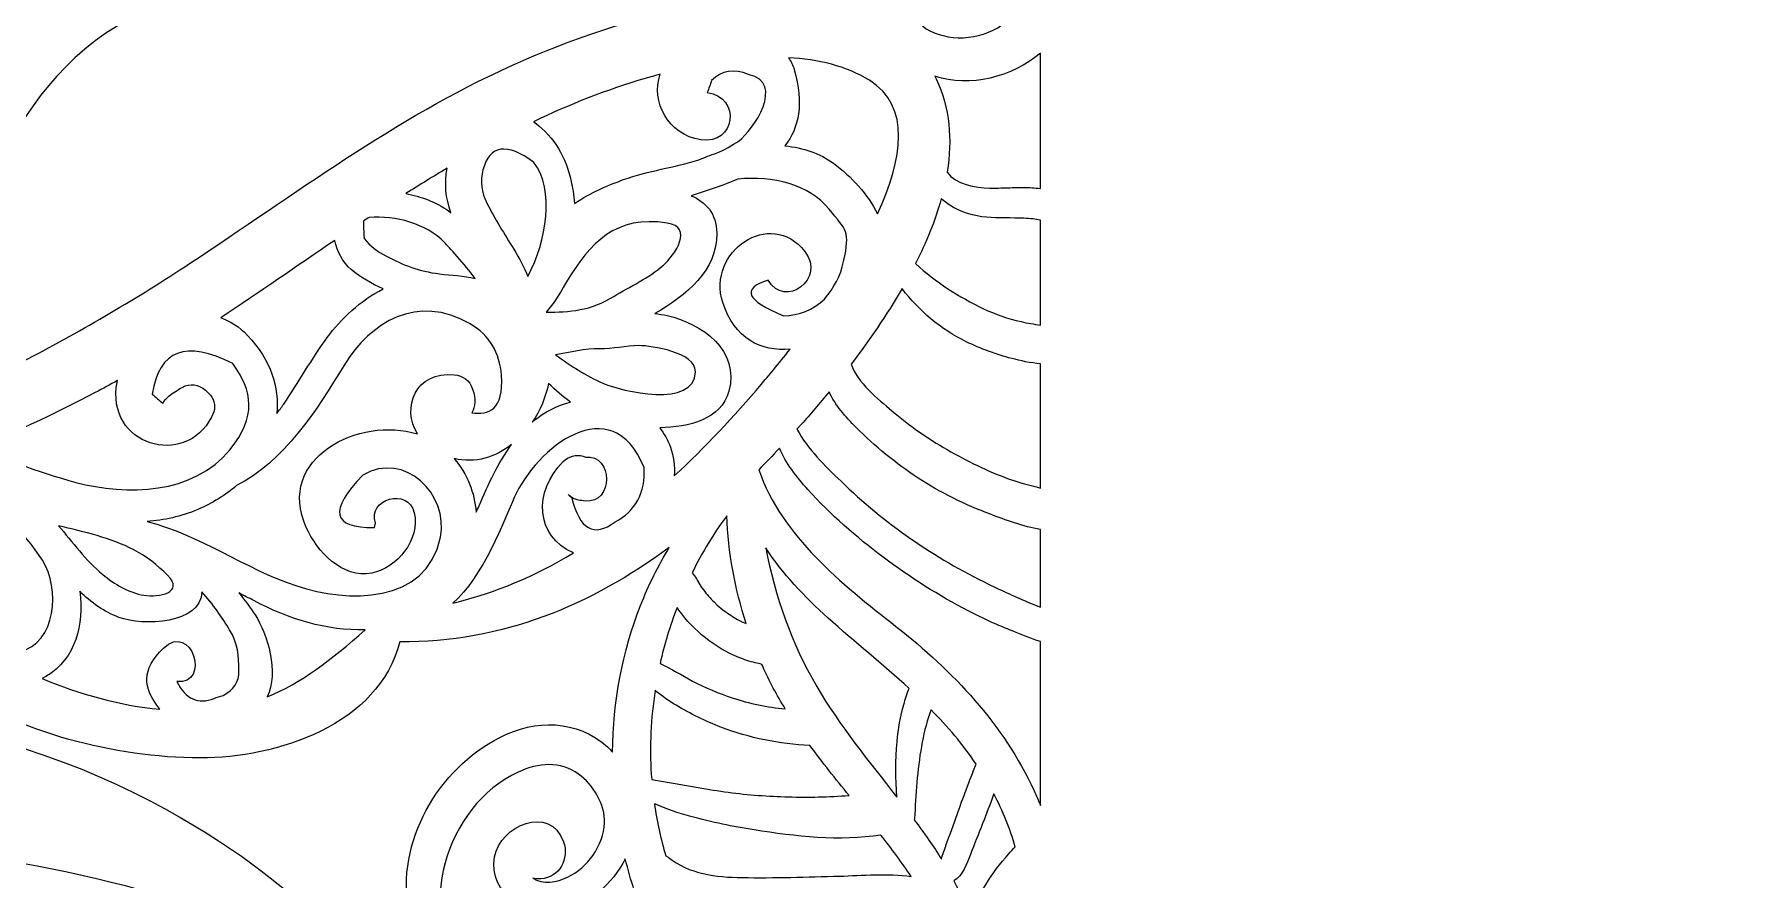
# Model space of a CAD drawing. Extents: x 7 to 992, y -718 to -282.
# Drawn here: x 656.6 to 745.9, y -412.1 to -367.8 of the extents above; entities that cross this region are included whole.
import ezdxf

# ---------------------------------------------------------------- set-up
doc = ezdxf.new("R2010")
doc.units = 0
doc.header["$MEASUREMENT"] = 0
doc.layers.add('Layer 1', color=7, linetype='Continuous')

msp = doc.modelspace()

# ---------------------------------------------------------------- linework, layer by layer
at = {"layer": 'Layer 1', "lineweight": 0}
for points, knots in [([(515.444, -282.485), (515.444, -282.485), (265.444, -282.485), (265.444, -282.485), (265.444, -282.485), (259.139, -282.485), (259.139, -282.485), (259.139, -282.485), (27.261, -282.485), (27.261, -282.485), (27.261, -282.485), (27.261, -282.863), (27.261, -282.863), (27.261, -282.863), (25.9, -282.863), (25.9, -282.863), (25.9, -282.863), (24.898, -282.863), (24.898, -282.863), (24.898, -282.863), (7.489, -306.853), (7.489, -306.853), (7.489, -306.853), (7.489, -496.33), (7.489, -496.33), (7.489, -496.33), (24.898, -524.256), (24.898, -524.256), (24.898, -524.256), (25.039, -524.256), (25.039, -524.256), (25.039, -524.256), (25.9, -525.977), (25.9, -525.977), (25.9, -525.977), (34.578, -543.332), (34.578, -543.332), (34.578, -543.332), (85.476, -645.118), (85.476, -645.118), (85.476, -645.118), (85.476, -693.393), (85.476, -693.393), (85.476, -693.602), (85.486, -693.809), (85.492, -694.016), (85.35, -694.597), (85.266, -695.2), (85.266, -695.825), (85.266, -695.825), (85.266, -710.022), (85.266, -710.022), (85.266, -714.223), (88.671, -717.628), (92.872, -717.628), (92.872, -717.628), (107.069, -717.628), (107.069, -717.628), (107.484, -717.628), (107.889, -717.586), (108.286, -717.521), (108.736, -717.547), (109.188, -717.561), (109.644, -717.561), (109.644, -717.561), (182.159, -717.561), (182.159, -717.561), (182.563, -717.561), (182.965, -717.551), (183.365, -717.531), (183.743, -717.589), (184.126, -717.628), (184.52, -717.628), (184.52, -717.628), (198.717, -717.628), (198.717, -717.628), (202.917, -717.628), (206.322, -714.223), (206.322, -710.022), (206.322, -710.022), (206.322, -695.825), (206.322, -695.825), (206.322, -695.534), (206.302, -695.248), (206.271, -694.965), (206.303, -694.465), (206.325, -693.962), (206.326, -693.453), (206.326, -693.453), (206.326, -645.118), (206.326, -645.118), (206.326, -645.118), (257.204, -543.332), (257.204, -543.332), (257.204, -543.332), (259.139, -539.46), (259.139, -539.46), (259.139, -539.46), (266.763, -524.209), (266.763, -524.209), (266.763, -524.209), (266.763, -645.118), (266.763, -645.118), (266.763, -645.118), (363.469, -645.118), (363.469, -645.118), (363.737, -645.117), (364.003, -645.104), (364.27, -645.096), (364.76, -645.195), (365.268, -645.248), (365.787, -645.248), (365.787, -645.248), (379.984, -645.248), (379.984, -645.248), (384.185, -645.248), (387.59, -641.843), (387.59, -637.643), (387.59, -637.643), (387.59, -623.445), (387.59, -623.445), (387.59, -623.12), (387.563, -622.802), (387.523, -622.487), (387.556, -621.959), (387.579, -621.428), (387.578, -620.891), (387.578, -620.891), (387.578, -584.634), (387.578, -584.634), (387.578, -584.634), (508.12, -524.362), (508.12, -524.362), (508.12, -524.362), (508.12, -717.561), (508.12, -717.561), (508.12, -717.561), (544.378, -717.561), (544.378, -717.561), (545.281, -717.563), (546.172, -717.512), (547.049, -717.417), (547.049, -717.417), (560.83, -717.417), (560.83, -717.417), (565.03, -717.417), (568.436, -714.012), (568.436, -709.811), (568.436, -709.811), (568.436, -696.131), (568.436, -696.131), (568.534, -695.251), (568.591, -694.358), (568.593, -693.453), (568.593, -693.453), (568.593, -645.118), (568.593, -645.118), (568.593, -645.118), (689.443, -645.118), (689.443, -645.118), (689.443, -645.118), (689.443, -693.393), (689.443, -693.393), (689.443, -693.594), (689.453, -693.791), (689.458, -693.99), (689.345, -694.514), (689.28, -695.056), (689.28, -695.614), (689.28, -695.614), (689.28, -709.811), (689.28, -709.811), (689.28, -714.012), (692.686, -717.417), (696.886, -717.417), (696.886, -717.417), (710.981, -717.417), (710.981, -717.417), (711.845, -717.511), (712.722, -717.561), (713.611, -717.561), (713.611, -717.561), (749.903, -717.561), (749.903, -717.561), (749.903, -717.561), (749.903, -524.209), (749.903, -524.209), (749.903, -524.209), (870.731, -584.622), (870.731, -584.622), (870.731, -584.622), (870.731, -620.95), (870.731, -620.95), (870.731, -621.353), (870.741, -621.753), (870.761, -622.151), (870.71, -622.506), (870.675, -622.865), (870.675, -623.233), (870.675, -623.233), (870.675, -637.431), (870.675, -637.431), (870.675, -641.632), (874.08, -645.036), (878.28, -645.036), (878.28, -645.036), (892.478, -645.036), (892.478, -645.036), (892.583, -645.036), (892.687, -645.025), (892.791, -645.02), (893.486, -645.081), (894.188, -645.118), (894.898, -645.118), (894.898, -645.118), (991.581, -645.118), (991.581, -645.118), (991.581, -645.118), (991.581, -282.485), (991.581, -282.485), (991.581, -282.485), (515.444, -282.485), (515.444, -282.485)], [0, 0, 0, 0, 1, 1, 1, 2, 2, 2, 3, 3, 3, 4, 4, 4, 5, 5, 5, 6, 6, 6, 7, 7, 7, 8, 8, 8, 9, 9, 9, 10, 10, 10, 11, 11, 11, 12, 12, 12, 13, 13, 13, 14, 14, 14, 15, 15, 15, 16, 16, 16, 17, 17, 17, 18, 18, 18, 19, 19, 19, 20, 20, 20, 21, 21, 21, 22, 22, 22, 23, 23, 23, 24, 24, 24, 25, 25, 25, 26, 26, 26, 27, 27, 27, 28, 28, 28, 29, 29, 29, 30, 30, 30, 31, 31, 31, 32, 32, 32, 33, 33, 33, 34, 34, 34, 35, 35, 35, 36, 36, 36, 37, 37, 37, 38, 38, 38, 39, 39, 39, 40, 40, 40, 41, 41, 41, 42, 42, 42, 43, 43, 43, 44, 44, 44, 45, 45, 45, 46, 46, 46, 47, 47, 47, 48, 48, 48, 49, 49, 49, 50, 50, 50, 51, 51, 51, 52, 52, 52, 53, 53, 53, 54, 54, 54, 55, 55, 55, 56, 56, 56, 57, 57, 57, 58, 58, 58, 59, 59, 59, 60, 60, 60, 61, 61, 61, 62, 62, 62, 63, 63, 63, 64, 64, 64, 65, 65, 65, 66, 66, 66, 67, 67, 67, 68, 68, 68, 69, 69, 69, 70, 70, 70, 71, 71, 71, 72, 72, 72, 73, 73, 73, 74, 74, 74, 74]), ([(658.778, -331.006), (659.26, -330.988), (659.956, -331.007), (660.619, -331.134), (661.407, -331.704), (662.156, -332.332), (662.879, -332.997), (660.608, -332.918), (658.348, -333.9), (656.83, -335.598), (655.219, -337.399), (654.958, -340.15), (656.446, -342.101), (657.578, -343.586), (659.521, -344.332), (661.294, -344.725), (660.881, -344.895), (660.476, -345.084), (660.089, -345.311), (658.054, -346.508), (656.718, -348.593), (656.389, -350.923), (656.057, -353.274), (656.945, -355.646), (659.099, -356.804), (661.089, -357.873), (663.533, -357.108), (665.361, -356.063), (665.558, -355.951), (665.74, -355.812), (665.932, -355.69), (665.649, -356.37), (665.441, -357.078), (665.333, -357.81), (664.959, -360.338), (665.973, -362.96), (667.869, -364.656), (669.671, -366.267), (672.422, -366.528), (674.373, -365.04), (675.858, -363.908), (676.604, -361.965), (676.996, -360.192), (677.167, -360.605), (677.356, -361.011), (677.584, -361.397), (678.779, -363.433), (680.865, -364.768), (683.195, -365.098), (685.546, -365.429), (687.918, -364.541), (689.075, -362.388), (689.775, -361.085), (689.683, -359.591), (689.247, -358.199), (693.141, -360.392), (698.458, -360.037), (702.743, -360.357), (703.548, -360.418), (704.354, -360.502), (705.146, -360.658), (705.933, -360.812), (707.167, -361.034), (707.823, -361.536), (708.412, -361.985), (708.428, -362.873), (708.529, -363.567), (708.662, -364.468), (708.746, -365.48), (708.285, -366.311), (707.592, -367.561), (705.93, -368.148), (704.573, -367.903), (704.091, -367.815), (703.105, -367.54), (702.988, -366.943), (702.92, -366.594), (703.317, -366.049), (703.69, -366.085), (706.043, -366.314), (705.935, -362.503), (703.63, -362.89), (701.527, -363.243), (700.753, -365.278), (701.183, -367.086), (695.813, -363.911), (686.041, -367.419), (681.539, -369.461), (675.547, -372.179), (670.201, -376.197), (664.734, -379.803), (661.983, -381.618), (659.151, -383.281), (656.232, -384.812), (654, -385.982), (651.51, -386.704), (649.259, -387.837), (648.705, -386.941), (648.082, -386.094), (647.4, -385.301), (648.02, -384.168), (649.468, -382.222), (652.711, -380.352), (652.711, -380.352), (654.432, -371.172), (660.935, -367.347), (660.935, -367.347), (661.891, -360.27), (657.873, -359.314), (657.873, -359.314), (658.83, -361.608), (658.257, -364.669), (658.257, -364.669), (649.841, -373.466), (649.077, -378.057), (649.077, -378.057), (645.252, -383.157), (645.252, -383.157), (643.992, -382.08), (642.601, -381.162), (641.109, -380.432), (641.686, -377.248), (639.791, -372.979), (638.192, -370.554), (637.803, -369.963), (637.307, -369.371), (636.741, -368.812), (639.061, -361.86), (649.453, -363.13), (651.535, -356.195), (653.066, -351.092), (650.084, -346.816), (645.819, -345.661), (647.094, -344.873), (648.284, -343.928), (649.335, -342.846), (651.963, -340.14), (653.613, -336.993), (655.437, -333.744), (656.208, -332.37), (657.082, -331.071), (658.778, -331.006)], [0, 0, 0, 0, 1, 1, 1, 2, 2, 2, 3, 3, 3, 4, 4, 4, 5, 5, 5, 6, 6, 6, 7, 7, 7, 8, 8, 8, 9, 9, 9, 10, 10, 10, 11, 11, 11, 12, 12, 12, 13, 13, 13, 14, 14, 14, 15, 15, 15, 16, 16, 16, 17, 17, 17, 18, 18, 18, 19, 19, 19, 20, 20, 20, 21, 21, 21, 22, 22, 22, 23, 23, 23, 24, 24, 24, 25, 25, 25, 26, 26, 26, 27, 27, 27, 28, 28, 28, 29, 29, 29, 30, 30, 30, 31, 31, 31, 32, 32, 32, 33, 33, 33, 34, 34, 34, 35, 35, 35, 36, 36, 36, 37, 37, 37, 38, 38, 38, 39, 39, 39, 40, 40, 40, 41, 41, 41, 42, 42, 42, 43, 43, 43, 44, 44, 44, 45, 45, 45, 46, 46, 46, 47, 47, 47, 47]), ([(696.484, -369.628), (696.416, -369.394), (696.31, -369.191), (696.18, -369.007), (697.733, -369.089), (699.212, -369.433), (700.43, -370.189), (702.617, -371.546), (702.193, -374.312), (700.854, -377.195), (700.338, -376.17), (699.499, -375.247), (698.537, -374.539), (697.83, -374.02), (696.946, -373.728), (695.995, -373.623), (696.73, -372.675), (696.998, -371.413), (696.484, -369.628)], [0, 0, 0, 0, 1, 1, 1, 2, 2, 2, 3, 3, 3, 4, 4, 4, 5, 5, 5, 6, 6, 6, 6]), ([(708.534, -375.81), (708.218, -375.807), (707.901, -375.821), (707.585, -375.831), (707.418, -375.836), (707.25, -375.842), (707.083, -375.844), (707.083, -375.844), (706.86, -375.845), (706.86, -375.845), (706.86, -375.845), (706.749, -375.843), (706.749, -375.843), (706.749, -375.843), (706.738, -375.843), (706.738, -375.843), (706.001, -375.807), (704.958, -375.682), (704.512, -375.001), (704.783, -373.301), (704.656, -371.636), (703.931, -370.11), (703.931, -370.11), (703.858, -369.975), (703.858, -369.975), (705.693, -370.587), (707.919, -370.025), (709.412, -368.766), (709.412, -368.766), (709.412, -375.863), (709.412, -375.863), (709.105, -375.827), (708.796, -375.813), (708.534, -375.81)], [0, 0, 0, 0, 1, 1, 1, 2, 2, 2, 3, 3, 3, 4, 4, 4, 5, 5, 5, 6, 6, 6, 7, 7, 7, 8, 8, 8, 9, 9, 9, 10, 10, 10, 11, 11, 11, 11]), ([(691.573, -373.315), (693.383, -373.603), (693.725, -371.065), (691.915, -370.836), (691.992, -370.622), (692.068, -370.408), (692.146, -370.194), (692.669, -369.663), (693.316, -369.561), (694.088, -369.887), (696.046, -370.293), (694.312, -372.831), (693.584, -373.356), (693.208, -373.627), (692.812, -373.833), (692.406, -374.01), (692.086, -374.11), (691.775, -374.231), (691.472, -374.362), (690.183, -374.762), (688.816, -374.937), (687.521, -375.4), (686.766, -375.67), (685.783, -376.075), (684.95, -376.645), (684.906, -376.194), (684.83, -375.768), (684.769, -375.495), (684.482, -374.207), (683.915, -373.214), (682.864, -372.404), (682.864, -372.404), (682.787, -372.359), (682.787, -372.359), (684.673, -371.461), (686.62, -370.686), (688.659, -370.09), (688.91, -370.017), (689.173, -369.944), (689.44, -369.872), (688.959, -371.307), (689.845, -373.041), (691.573, -373.315)], [0, 0, 0, 0, 1, 1, 1, 2, 2, 2, 3, 3, 3, 4, 4, 4, 5, 5, 5, 6, 6, 6, 7, 7, 7, 8, 8, 8, 9, 9, 9, 10, 10, 10, 11, 11, 11, 12, 12, 12, 13, 13, 13, 14, 14, 14, 14]), ([(682.816, -374.493), (683.897, -375.933), (683.499, -378.617), (682.496, -380.481), (682.3, -380), (682.052, -379.537), (681.754, -379.052), (681.265, -378.257), (680.777, -377.47), (680.345, -376.641), (680.051, -376.067), (679.982, -375.48), (680.138, -374.88), (680.484, -373.582), (681.377, -373.454), (682.816, -374.493)], [0, 0, 0, 0, 1, 1, 1, 2, 2, 2, 3, 3, 3, 4, 4, 4, 5, 5, 5, 5]), ([(678.451, -377.137), (677.811, -376.635), (677.021, -376.328), (676.233, -376.164), (676.233, -376.164), (676.091, -376.131), (676.091, -376.131), (676.807, -375.678), (677.526, -375.236), (678.253, -374.807), (678.104, -375.586), (678.18, -376.352), (678.451, -377.137)], [0, 0, 0, 0, 1, 1, 1, 2, 2, 2, 3, 3, 3, 4, 4, 4, 4]), ([(698.313, -376.952), (699.222, -378.071), (699.429, -378.081), (699.077, -379.688), (698.908, -380.46), (698.582, -381.069), (698.07, -381.665), (697.463, -382.243), (696.745, -382.536), (695.919, -382.544), (693.955, -381.737), (693.686, -381.115), (695.109, -380.678), (695.988, -382.191), (698.17, -380.616), (697.043, -379.175), (695.216, -376.84), (691.884, -379.221), (692.724, -381.84), (693.341, -383.768), (694.755, -384.427), (696.267, -384.295), (695.637, -385.095), (695.096, -385.741), (694.749, -386.147), (693.318, -387.827), (691.802, -389.454), (690.185, -390.946), (690.211, -390.426), (690.149, -389.914), (689.981, -389.447), (689.84, -389.058), (689.647, -388.719), (689.417, -388.421), (690.957, -388.388), (692.639, -387.99), (693.047, -386.5), (693.633, -384.371), (691.654, -382.959), (689.813, -382.529), (689.589, -382.477), (689.376, -382.458), (689.161, -382.432), (690.823, -381.484), (692.444, -380.135), (692.416, -378.216), (692.399, -377.161), (691.837, -376.571), (691.066, -376.244), (691.925, -375.982), (692.758, -375.704), (693.515, -375.372), (695.369, -375.197), (697.245, -375.64), (698.313, -376.952)], [0, 0, 0, 0, 1, 1, 1, 2, 2, 2, 3, 3, 3, 4, 4, 4, 5, 5, 5, 6, 6, 6, 7, 7, 7, 8, 8, 8, 9, 9, 9, 10, 10, 10, 11, 11, 11, 12, 12, 12, 13, 13, 13, 14, 14, 14, 15, 15, 15, 16, 16, 16, 17, 17, 17, 18, 18, 18, 18]), ([(708.393, -382.853), (707.701, -382.69), (707.042, -382.469), (706.418, -382.174), (705.131, -381.564), (703.907, -380.768), (702.852, -379.809), (703.418, -378.689), (703.887, -377.543), (704.203, -376.4), (704.725, -376.876), (705.412, -377.187), (706.095, -377.309), (706.742, -377.423), (707.408, -377.407), (708.064, -377.416), (708.383, -377.421), (708.702, -377.433), (709.02, -377.462), (709.15, -377.476), (709.281, -377.501), (709.412, -377.528), (709.412, -377.528), (709.412, -383.039), (709.412, -383.039), (709.071, -382.982), (708.732, -382.933), (708.393, -382.853)], [0, 0, 0, 0, 1, 1, 1, 2, 2, 2, 3, 3, 3, 4, 4, 4, 5, 5, 5, 6, 6, 6, 7, 7, 7, 8, 8, 8, 9, 9, 9, 9]), ([(678.129, -378.714), (678.307, -378.9), (679.167, -379.84), (679.726, -380.585), (679.123, -380.435), (678.488, -380.425), (677.846, -380.342), (676.77, -380.204), (675.983, -379.906), (675.044, -379.394), (674.591, -379.192), (674.21, -378.891), (673.901, -378.491), (673.885, -378.447), (673.855, -377.864), (673.871, -377.568), (673.964, -377.506), (674.06, -377.446), (674.153, -377.384), (675.575, -377.29), (677.142, -377.686), (678.129, -378.714)], [0, 0, 0, 0, 1, 1, 1, 2, 2, 2, 3, 3, 3, 4, 4, 4, 5, 5, 5, 6, 6, 6, 7, 7, 7, 7]), ([(687.003, -381.532), (685.809, -382.272), (684.663, -382.362), (683.462, -382.357), (683.847, -381.914), (684.154, -381.388), (684.475, -380.854), (685.791, -378.653), (687.121, -377.269), (689.804, -377.679), (691.213, -377.894), (690.221, -379.355), (689.609, -379.896), (688.863, -380.556), (687.848, -381.009), (687.003, -381.532)], [0, 0, 0, 0, 1, 1, 1, 2, 2, 2, 3, 3, 3, 4, 4, 4, 5, 5, 5, 5]), ([(674.9, -381.135), (673.727, -381.709), (672.653, -382.731), (671.958, -383.684), (671.172, -384.761), (670.433, -386.07), (669.676, -387.178), (669.561, -387.347), (669.435, -387.503), (669.314, -387.666), (669.449, -386.306), (669.006, -384.873), (667.771, -383.573), (667.35, -383.129), (666.872, -382.83), (666.372, -382.646), (668.386, -381.319), (670.366, -379.937), (672.353, -378.59), (672.479, -379.189), (672.774, -379.748), (673.219, -380.121), (673.708, -380.532), (674.29, -380.861), (674.9, -381.135)], [0, 0, 0, 0, 1, 1, 1, 2, 2, 2, 3, 3, 3, 4, 4, 4, 5, 5, 5, 6, 6, 6, 7, 7, 7, 8, 8, 8, 8]), ([(681.107, -385.668), (681.245, -387.498), (680.428, -387.76), (679.549, -387.633), (679.747, -387.275), (679.778, -386.955), (679.589, -386.389), (679.435, -385.93), (679.098, -385.689), (678.624, -385.643), (676.595, -385.446), (675.855, -387.365), (676.697, -388.748), (673.655, -387.788), (669.229, -390.007), (670.858, -393.655), (671.409, -394.891), (672.762, -396.357), (674.294, -396.046), (675.645, -395.772), (676.848, -394.286), (676.526, -392.877), (676.223, -391.544), (674.044, -392.153), (674.498, -393.42), (674.498, -393.42), (674.439, -393.661), (674.439, -393.661), (672.212, -393.687), (672.011, -392.768), (673.836, -390.906), (676.033, -389.616), (678.353, -391.919), (677.9, -394.16), (677.18, -397.734), (672.994, -397.592), (670.361, -396.724), (667.598, -395.812), (665.279, -394.036), (662.496, -393.345), (663.382, -393.275), (664.27, -393.088), (665.163, -392.711), (665.924, -392.389), (666.607, -391.958), (667.196, -391.455), (669.671, -390.223), (671.448, -387.443), (672.831, -385.163), (674.231, -382.852), (676.706, -381.374), (679.46, -382.969), (680.494, -383.567), (681.02, -384.51), (681.107, -385.668)], [0, 0, 0, 0, 1, 1, 1, 2, 2, 2, 3, 3, 3, 4, 4, 4, 5, 5, 5, 6, 6, 6, 7, 7, 7, 8, 8, 8, 9, 9, 9, 10, 10, 10, 11, 11, 11, 12, 12, 12, 13, 13, 13, 14, 14, 14, 15, 15, 15, 16, 16, 16, 17, 17, 17, 18, 18, 18, 18]), ([(707.772, -391.112), (706.63, -390.702), (705.557, -390.167), (704.506, -389.564), (703.484, -388.98), (702.505, -388.308), (701.614, -387.537), (700.874, -386.895), (699.812, -386.072), (699.468, -385.081), (700.397, -383.865), (701.33, -382.521), (702.144, -381.115), (703.042, -382.289), (704.165, -383.253), (705.511, -383.905), (706.275, -384.276), (707.082, -384.579), (707.907, -384.786), (708.359, -384.9), (708.892, -385.028), (709.412, -385.059), (709.412, -385.059), (709.412, -391.584), (709.412, -391.584), (708.855, -391.434), (708.291, -391.299), (707.772, -391.112)], [0, 0, 0, 0, 1, 1, 1, 2, 2, 2, 3, 3, 3, 4, 4, 4, 5, 5, 5, 6, 6, 6, 7, 7, 7, 8, 8, 8, 9, 9, 9, 9]), ([(666.003, -387.593), (666.126, -387.284), (665.982, -386.829), (665.741, -386.616), (665.741, -386.616), (665.559, -386.454), (665.559, -386.454), (665.221, -386.156), (664.745, -386.06), (664.345, -386.302), (664.102, -386.433), (663.871, -386.583), (663.654, -386.754), (663.5, -386.866), (663.396, -387.001), (663.325, -387.146), (663.141, -386.981), (662.957, -386.817), (662.773, -386.653), (663.13, -384.338), (664.538, -383.804), (666.998, -385.049), (668.053, -386.48), (668.254, -387.849), (666.866, -389.554), (664.915, -391.952), (661.432, -391.981), (658.763, -391.287), (656.728, -390.758), (654.785, -389.85), (652.796, -389.587), (655.255, -388.911), (657.647, -387.67), (659.781, -386.575), (660.174, -386.373), (660.56, -386.158), (660.946, -385.946), (660.924, -386.069), (660.895, -386.19), (660.881, -386.317), (660.549, -389.55), (664.824, -390.538), (666.003, -387.593)], [0, 0, 0, 0, 1, 1, 1, 2, 2, 2, 3, 3, 3, 4, 4, 4, 5, 5, 5, 6, 6, 6, 7, 7, 7, 8, 8, 8, 9, 9, 9, 10, 10, 10, 11, 11, 11, 12, 12, 12, 13, 13, 13, 14, 14, 14, 14]), ([(688.33, -384.112), (688.985, -384.12), (691.306, -384.45), (691.291, -385.479), (691.262, -387.419), (687.4, -386.509), (686.43, -386.08), (685.563, -385.695), (684.744, -385.164), (683.945, -384.603), (684.723, -384.455), (685.492, -384.255), (686.274, -384.28), (686.939, -384.301), (687.642, -384.104), (688.33, -384.112)], [0, 0, 0, 0, 1, 1, 1, 2, 2, 2, 3, 3, 3, 4, 4, 4, 5, 5, 5, 5]), ([(681.783, -392.079), (682.924, -389.491), (686.881, -386.315), (688.602, -390.504), (688.663, -391.841), (688.154, -392.794), (687.078, -393.364), (685.97, -394.191), (685.209, -393.761), (684.794, -392.071), (684.525, -391.864), (684.539, -391.874), (684.836, -392.101), (685.05, -392.224), (685.258, -392.239), (685.495, -392.265), (686.99, -392.428), (686.988, -389.798), (685.513, -389.958), (685.513, -389.958), (685.398, -389.915), (685.398, -389.915), (685.031, -389.804), (684.616, -389.931), (684.349, -390.197), (682.773, -391.768), (682.889, -394.124), (684.883, -394.993), (682.921, -396.172), (680.818, -397.082), (678.554, -397.626), (680.111, -396.31), (681.282, -393.214), (681.783, -392.079)], [0, 0, 0, 0, 1, 1, 1, 2, 2, 2, 3, 3, 3, 4, 4, 4, 5, 5, 5, 6, 6, 6, 7, 7, 7, 8, 8, 8, 9, 9, 9, 10, 10, 10, 11, 11, 11, 11]), ([(683.575, -386.093), (683.943, -386.447), (684.328, -386.776), (684.732, -387.076), (684.033, -387.259), (683.369, -387.584), (682.815, -388.047), (682.815, -388.047), (682.722, -388.132), (682.722, -388.132), (683.141, -387.512), (683.441, -386.805), (683.575, -386.093)], [0, 0, 0, 0, 1, 1, 1, 2, 2, 2, 3, 3, 3, 4, 4, 4, 4]), ([(708.885, -397.628), (708.143, -397.315), (707.406, -396.977), (706.681, -396.624), (705.264, -395.937), (703.899, -395.141), (702.605, -394.245), (701.303, -393.346), (700.079, -392.328), (698.94, -391.23), (698.098, -390.419), (697.182, -389.544), (696.624, -388.491), (696.624, -388.491), (696.858, -388.234), (696.858, -388.234), (697.313, -387.724), (697.806, -387.151), (698.317, -386.53), (698.621, -387.228), (699.185, -387.858), (699.719, -388.395), (700.713, -389.394), (701.819, -390.294), (702.996, -391.069), (704.177, -391.847), (705.469, -392.465), (706.792, -392.962), (707.575, -393.256), (708.499, -393.611), (709.412, -393.765), (709.412, -393.765), (709.412, -397.832), (709.412, -397.832), (709.232, -397.766), (709.055, -397.7), (708.885, -397.628)], [0, 0, 0, 0, 1, 1, 1, 2, 2, 2, 3, 3, 3, 4, 4, 4, 5, 5, 5, 6, 6, 6, 7, 7, 7, 8, 8, 8, 9, 9, 9, 10, 10, 10, 11, 11, 11, 12, 12, 12, 12]), ([(678.618, -390.035), (679.737, -390.308), (680.79, -389.972), (681.643, -389.3), (680.922, -390.264), (680.423, -391.364), (679.937, -392.525), (679.887, -392.642), (679.827, -392.745), (679.776, -392.858), (679.696, -391.829), (679.325, -390.842), (678.618, -390.035)], [0, 0, 0, 0, 1, 1, 1, 2, 2, 2, 3, 3, 3, 4, 4, 4, 4]), ([(709.078, -407.472), (707.444, -403.95), (704.839, -401.216), (701.815, -398.842), (698.951, -396.594), (695.864, -394.156), (694.616, -390.623), (694.984, -390.253), (695.347, -389.878), (695.705, -389.496), (696.036, -390.28), (696.592, -390.988), (697.196, -391.662), (698.378, -392.981), (699.743, -394.157), (701.159, -395.217), (702.578, -396.279), (704.074, -397.233), (705.648, -398.048), (706.404, -398.439), (707.175, -398.788), (707.969, -399.093), (708.409, -399.263), (708.908, -399.494), (709.412, -399.643), (709.412, -399.643), (709.412, -408.243), (709.412, -408.243), (709.302, -407.986), (709.197, -407.728), (709.078, -407.472)], [0, 0, 0, 0, 1, 1, 1, 2, 2, 2, 3, 3, 3, 4, 4, 4, 5, 5, 5, 6, 6, 6, 7, 7, 7, 8, 8, 8, 9, 9, 9, 10, 10, 10, 10]), ([(657.007, -395.377), (657.954, -396.835), (657.728, -399.754), (655.809, -400.154), (655.076, -400.307), (653.939, -400.139), (653.299, -399.642), (651.755, -398.445), (653.677, -398.211), (654.291, -398.677), (655.412, -399.528), (656.687, -397.482), (655.408, -396.739), (654.424, -396.167), (653.076, -396.224), (652.142, -396.794), (651.999, -394.897), (651.596, -393.078), (650.96, -391.37), (653.665, -391.822), (655.448, -392.982), (657.007, -395.377)], [0, 0, 0, 0, 1, 1, 1, 2, 2, 2, 3, 3, 3, 4, 4, 4, 5, 5, 5, 6, 6, 6, 7, 7, 7, 7]), ([(691.536, -396.674), (691.468, -396.565), (691.408, -396.453), (691.343, -396.343), (691.278, -396.232), (691.199, -396.132), (691.123, -396.03), (691.647, -394.977), (692.243, -393.964), (692.947, -393.037), (693.004, -394.962), (693.363, -396.863), (693.965, -398.697), (693.965, -398.697), (693.782, -398.623), (693.782, -398.623), (693.782, -398.623), (693.738, -398.604), (693.738, -398.604), (693.738, -398.604), (693.71, -398.589), (693.71, -398.589), (693.71, -398.589), (693.507, -398.48), (693.507, -398.48), (693.261, -398.344), (693.023, -398.19), (692.798, -398.021), (692.798, -398.021), (692.647, -397.904), (692.647, -397.904), (692.647, -397.904), (692.522, -397.801), (692.522, -397.801), (692.522, -397.801), (692.437, -397.725), (692.437, -397.725), (692.437, -397.725), (692.271, -397.564), (692.271, -397.564), (692.072, -397.366), (691.886, -397.153), (691.716, -396.93), (691.716, -396.93), (691.58, -396.744), (691.58, -396.744), (691.69, -396.892), (691.547, -396.69), (691.536, -396.674)], [0, 0, 0, 0, 1, 1, 1, 2, 2, 2, 3, 3, 3, 4, 4, 4, 5, 5, 5, 6, 6, 6, 7, 7, 7, 8, 8, 8, 9, 9, 9, 10, 10, 10, 11, 11, 11, 12, 12, 12, 13, 13, 13, 14, 14, 14, 15, 15, 15, 16, 16, 16, 16]), ([(657.844, -393.562), (659.204, -393.9), (660.588, -394.187), (661.805, -394.832), (662.463, -395.181), (663.058, -395.634), (663.58, -396.162), (664.487, -397.078), (663.11, -397.331), (662.336, -397.21), (661.529, -397.084), (660.789, -396.621), (660.169, -396.115), (659.259, -395.372), (658.589, -394.431), (657.844, -393.562)], [0, 0, 0, 0, 1, 1, 1, 2, 2, 2, 3, 3, 3, 4, 4, 4, 5, 5, 5, 5]), ([(665.29, -405.75), (669.284, -405.773), (674.697, -403.989), (675.766, -399.661), (681.159, -399.694), (685.815, -397.724), (689.918, -394.709), (689.342, -395.663), (688.837, -396.666), (688.416, -397.742), (687.459, -400.186), (686.958, -402.813), (686.94, -405.44), (686.854, -405.351), (686.776, -405.257), (686.683, -405.173), (685.066, -403.727), (682.898, -403.71), (681.017, -404.668), (677.8, -406.305), (675.539, -410.179), (676.242, -413.817), (676.639, -415.864), (677.98, -418.081), (679.791, -419.563), (678.143, -419.96), (676.577, -420.817), (675.275, -421.895), (674.72, -422.355), (674.196, -422.978), (673.543, -423.313), (672.65, -419.946), (671.727, -416.208), (671.452, -414.205), (671.452, -414.205), (664.232, -406.625), (651.547, -404.088), (651.725, -403.391), (651.865, -402.684), (651.969, -401.972), (655.908, -404.427), (660.713, -405.724), (665.29, -405.75)], [0, 0, 0, 0, 1, 1, 1, 2, 2, 2, 3, 3, 3, 4, 4, 4, 5, 5, 5, 6, 6, 6, 7, 7, 7, 8, 8, 8, 9, 9, 9, 10, 10, 10, 11, 11, 11, 12, 12, 12, 13, 13, 13, 14, 14, 14, 14]), ([(702.235, -402.942), (702.058, -403.58), (701.943, -404.235), (701.878, -404.894), (701.781, -405.87), (701.803, -406.837), (701.872, -407.807), (700.399, -405.917), (698.874, -404.067), (697.662, -401.995), (696.32, -399.701), (695.474, -397.264), (694.984, -394.722), (695.865, -396.075), (697.014, -397.284), (698.262, -398.406), (699.662, -399.667), (701.13, -400.841), (702.508, -402.102), (702.409, -402.379), (702.314, -402.658), (702.235, -402.942)], [0, 0, 0, 0, 1, 1, 1, 2, 2, 2, 3, 3, 3, 4, 4, 4, 5, 5, 5, 6, 6, 6, 7, 7, 7, 7]), ([(658.963, -397.001), (659.565, -397.587), (660.226, -398.084), (661.02, -398.372), (662.297, -398.837), (665.315, -398.726), (665.378, -397.039), (665.961, -397.655), (666.448, -398.409), (666.828, -399.026), (667.274, -399.75), (667.315, -400.358), (667.318, -401.185), (667.331, -401.745), (667.058, -402.175), (666.498, -402.475), (666.337, -402.523), (666.175, -402.572), (666.014, -402.621), (665.181, -402.955), (664.527, -402.658), (664.059, -401.732), (665.85, -401.952), (664.857, -398.532), (663.343, -400), (662.213, -401.097), (662.252, -402.042), (663.175, -403.192), (661.029, -402.995), (658.967, -402.398), (656.985, -401.578), (656.985, -401.578), (657.178, -401.481), (657.178, -401.481), (658.779, -400.514), (659.198, -398.743), (658.963, -397.001)], [0, 0, 0, 0, 1, 1, 1, 2, 2, 2, 3, 3, 3, 4, 4, 4, 5, 5, 5, 6, 6, 6, 7, 7, 7, 8, 8, 8, 9, 9, 9, 10, 10, 10, 11, 11, 11, 12, 12, 12, 12]), ([(668.169, -398.238), (667.931, -397.872), (667.641, -397.472), (667.312, -397.08), (667.577, -397.219), (667.84, -397.352), (668.107, -397.494), (669.961, -398.477), (671.916, -399.079), (673.956, -399.027), (672.151, -400.601), (670.621, -401.821), (668.806, -402.542), (669.437, -401.275), (668.82, -399.239), (668.169, -398.238)], [0, 0, 0, 0, 1, 1, 1, 2, 2, 2, 3, 3, 3, 4, 4, 4, 5, 5, 5, 5]), ([(696.01, -403.174), (695.066, -403.078), (694.136, -402.895), (693.227, -402.596), (692.509, -402.359), (691.807, -402.07), (691.141, -401.711), (690.567, -401.402), (690.023, -401.065), (689.438, -400.796), (689.66, -399.792), (689.963, -398.809), (690.329, -397.847), (690.329, -397.847), (690.421, -397.985), (690.421, -397.985), (690.811, -398.543), (691.286, -399.021), (691.815, -399.448), (692.342, -399.874), (692.939, -400.21), (693.564, -400.469), (693.847, -400.587), (694.139, -400.683), (694.436, -400.755), (694.549, -400.783), (694.665, -400.811), (694.783, -400.837), (694.783, -400.837), (694.825, -400.94), (694.825, -400.94), (695.17, -401.717), (695.57, -402.457), (696.01, -403.174)], [0, 0, 0, 0, 1, 1, 1, 2, 2, 2, 3, 3, 3, 4, 4, 4, 5, 5, 5, 6, 6, 6, 7, 7, 7, 8, 8, 8, 9, 9, 9, 10, 10, 10, 11, 11, 11, 11]), ([(689.237, -402.254), (689.57, -402.525), (689.914, -402.768), (690.283, -402.987), (691.03, -403.434), (691.822, -403.819), (692.634, -404.132), (694.122, -404.706), (695.714, -405.021), (697.308, -405.093), (697.963, -405.988), (698.66, -406.855), (699.362, -407.717), (698.826, -407.748), (698.292, -407.783), (697.76, -407.795), (696.707, -407.819), (695.652, -407.792), (694.602, -407.712), (693.541, -407.631), (692.488, -407.491), (691.442, -407.299), (690.629, -407.148), (689.814, -407.019), (689.002, -406.872), (689.002, -406.872), (688.972, -406.603), (688.972, -406.603), (688.875, -405.153), (688.955, -403.668), (689.178, -402.196), (689.178, -402.196), (689.237, -402.254), (689.237, -402.254)], [0, 0, 0, 0, 1, 1, 1, 2, 2, 2, 3, 3, 3, 4, 4, 4, 5, 5, 5, 6, 6, 6, 7, 7, 7, 8, 8, 8, 9, 9, 9, 10, 10, 10, 11, 11, 11, 11]), ([(705.031, -408.718), (704.844, -409.243), (704.655, -409.768), (704.467, -410.294), (704.385, -410.522), (704.281, -410.788), (704.209, -411.058), (704.002, -410.722), (703.785, -410.389), (703.558, -410.062), (703.307, -409.705), (703.049, -409.352), (702.787, -409.002), (702.787, -409.002), (702.805, -408.925), (702.805, -408.925), (702.861, -407.663), (702.941, -406.385), (703.161, -405.139), (703.265, -404.549), (703.402, -403.958), (703.606, -403.394), (703.606, -403.394), (703.675, -403.227), (703.675, -403.227), (704.538, -404.099), (705.336, -405.035), (706.035, -406.075), (705.681, -406.949), (705.351, -407.828), (705.031, -408.718)], [0, 0, 0, 0, 1, 1, 1, 2, 2, 2, 3, 3, 3, 4, 4, 4, 5, 5, 5, 6, 6, 6, 7, 7, 7, 8, 8, 8, 9, 9, 9, 10, 10, 10, 10]), ([(692.736, -422.452), (691.285, -420.599), (689.104, -419.498), (686.747, -419.461), (685.617, -419.444), (684.497, -419.682), (683.534, -420.187), (683.329, -420.124), (683.124, -420.056), (682.918, -419.992), (682.691, -419.823), (682.44, -419.68), (682.178, -419.549), (681.948, -419.435), (681.691, -419.391), (681.428, -419.372), (680.565, -418.888), (679.797, -418.222), (679.213, -417.427), (677.934, -415.688), (677.578, -413.33), (678.148, -411.258), (678.704, -409.232), (680.06, -407.379), (681.994, -406.486), (683.038, -406.003), (684.187, -405.893), (685.155, -406.592), (685.912, -407.139), (686.568, -408.203), (686.517, -409.159), (686.453, -410.349), (685.644, -411.505), (684.576, -412.009), (684.034, -412.266), (683.273, -412.41), (682.748, -412.053), (682.881, -412.085), (683.023, -412.104), (683.18, -412.095), (684.143, -412.037), (684.682, -411.017), (684.371, -410.146), (683.663, -408.158), (681.025, -409.304), (680.745, -410.935), (680.404, -412.916), (682.506, -414.128), (684.245, -413.762), (685.69, -413.457), (686.935, -412.367), (687.611, -411.048), (687.887, -412.16), (688.234, -413.254), (688.705, -414.309), (689.73, -416.602), (691.516, -419.526), (693.89, -420.601), (693.584, -421.508), (693.429, -422.474), (693.367, -423.384), (693.174, -423.062), (692.969, -422.749), (692.736, -422.452)], [0, 0, 0, 0, 1, 1, 1, 2, 2, 2, 3, 3, 3, 4, 4, 4, 5, 5, 5, 6, 6, 6, 7, 7, 7, 8, 8, 8, 9, 9, 9, 10, 10, 10, 11, 11, 11, 12, 12, 12, 13, 13, 13, 14, 14, 14, 15, 15, 15, 16, 16, 16, 17, 17, 17, 18, 18, 18, 19, 19, 19, 20, 20, 20, 21, 21, 21, 21]), ([(698.86, -411.95), (697.153, -411.992), (695.441, -412.051), (693.734, -412.026), (692.402, -412.006), (690.925, -411.844), (689.866, -410.956), (689.866, -410.956), (689.734, -410.884), (689.734, -410.884), (689.473, -409.988), (689.271, -409.077), (689.142, -408.151), (689.763, -408.413), (690.393, -408.65), (691.053, -408.826), (692.148, -409.118), (693.26, -409.352), (694.381, -409.527), (696.519, -409.86), (698.866, -410.142), (701.034, -409.794), (701.588, -410.502), (702.125, -411.226), (702.62, -411.972), (701.387, -411.788), (700.036, -411.92), (698.86, -411.95)], [0, 0, 0, 0, 1, 1, 1, 2, 2, 2, 3, 3, 3, 4, 4, 4, 5, 5, 5, 6, 6, 6, 7, 7, 7, 8, 8, 8, 9, 9, 9, 9]), ([(707.733, -410.797), (707.295, -411.288), (706.898, -411.807), (706.559, -412.372), (706.242, -412.898), (705.893, -413.495), (705.731, -414.092), (705.731, -414.092), (705.73, -414.099), (705.73, -414.099), (705.476, -413.456), (705.191, -412.821), (704.865, -412.203), (705.332, -411.913), (705.544, -411.294), (705.734, -410.81), (705.946, -410.27), (706.159, -409.73), (706.371, -409.19), (706.574, -408.673), (706.774, -408.156), (706.97, -407.638), (707.433, -408.531), (707.8, -409.458), (708.089, -410.409), (707.967, -410.536), (707.849, -410.667), (707.733, -410.797)], [0, 0, 0, 0, 1, 1, 1, 2, 2, 2, 3, 3, 3, 4, 4, 4, 5, 5, 5, 6, 6, 6, 7, 7, 7, 8, 8, 8, 9, 9, 9, 9]), ([(668.011, -415.543), (668.011, -415.543), (670.115, -426.062), (672.027, -429.313), (672.027, -429.313), (673.238, -430.909), (674.519, -432.954), (673.32, -434.996), (673.416, -437.566), (675.163, -439.29), (675.644, -439.764), (676.225, -440.123), (676.853, -440.401), (672.611, -442.606), (669.831, -447.081), (667.811, -451.322), (667.492, -451.991), (667.19, -452.667), (666.893, -453.344), (666.07, -453.871), (665.27, -454.442), (664.444, -454.966), (665.326, -451.897), (666.072, -448.181), (665.142, -446.527), (665.142, -446.527), (661.699, -435.817), (662.464, -431.417), (662.464, -431.417), (656.773, -413.843), (648.013, -410.755), (648.211, -410.552), (648.397, -410.34), (648.579, -410.125), (652.471, -410.627), (666.208, -412.592), (668.011, -415.543)], [0, 0, 0, 0, 1, 1, 1, 2, 2, 2, 3, 3, 3, 4, 4, 4, 5, 5, 5, 6, 6, 6, 7, 7, 7, 8, 8, 8, 9, 9, 9, 10, 10, 10, 11, 11, 11, 12, 12, 12, 12])]:
    msp.add_open_spline(points, degree=3, knots=knots, dxfattribs=at)

doc.saveas('drawing.dxf')
